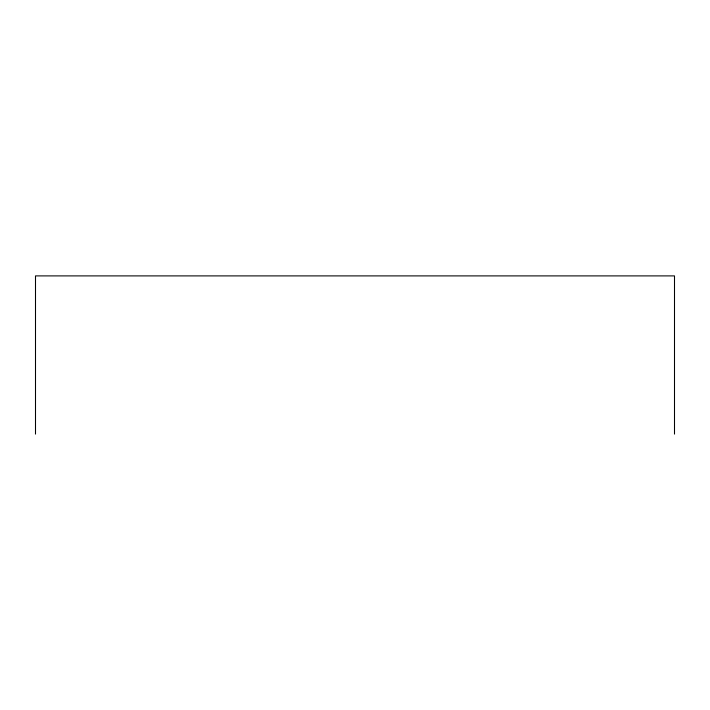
<?xml version="1.0" encoding="UTF-8"?>
<svg xmlns="http://www.w3.org/2000/svg" width="710" height="710" viewBox="0 0 710 710"><rect width="100%" height="100%" fill="white"/><g stroke="black" fill="none" stroke-linecap="round" stroke-linejoin="round"><path stroke-width="1.06" d="M674.5 434.103L674.5 275.897L35.5 275.897L35.5 434.103"/></g></svg>
